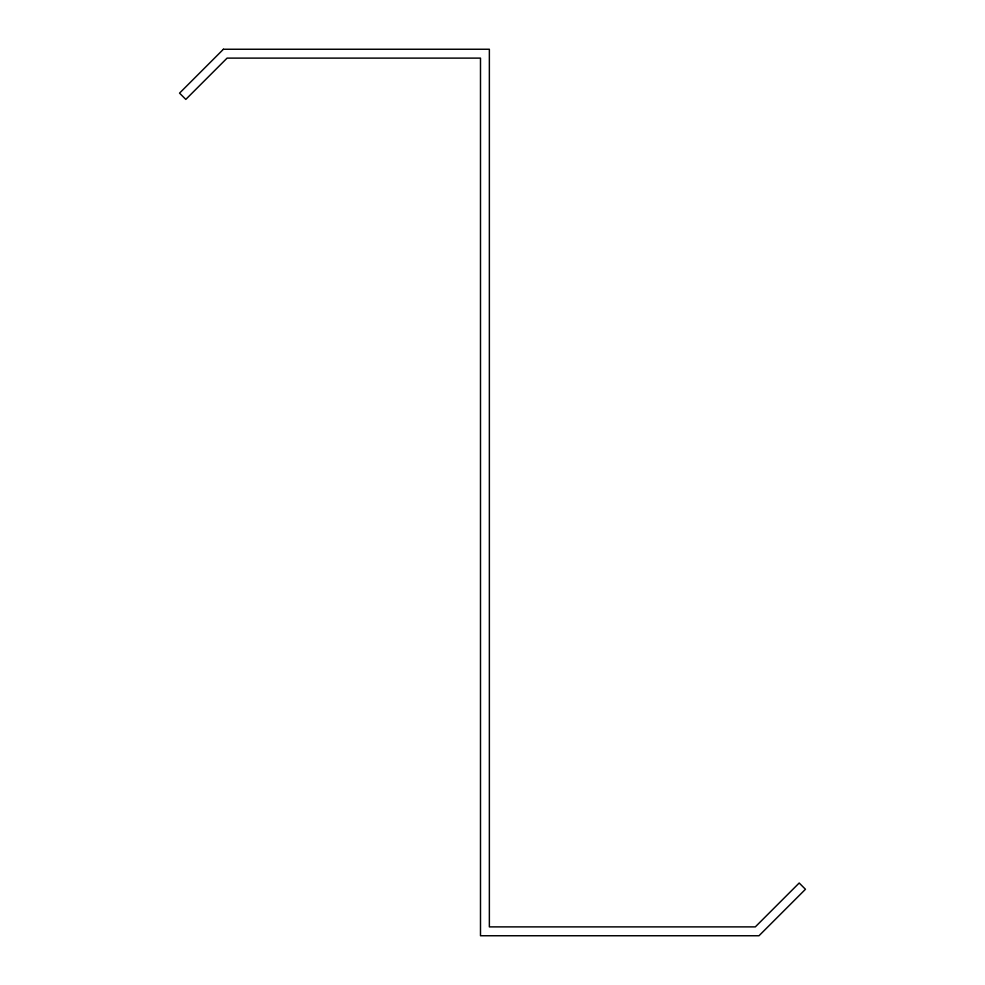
<?xml version="1.0" encoding="UTF-8"?>
<svg xmlns="http://www.w3.org/2000/svg" width="985" height="985" viewBox="0 0 985 985"><rect width="100%" height="100%" fill="white"/><g stroke="black" fill="none" stroke-linecap="round" stroke-linejoin="round"><path stroke-width="1.48" d="M223.41 49.25L179.541 93.132L185.808 99.399L227.092 58.115L480.495 58.115L480.495 935.75L758.992 935.75L805.459 889.27L799.192 883.003L755.31 926.885L489.36 926.885L489.36 49.25L223.41 49.25"/></g></svg>
